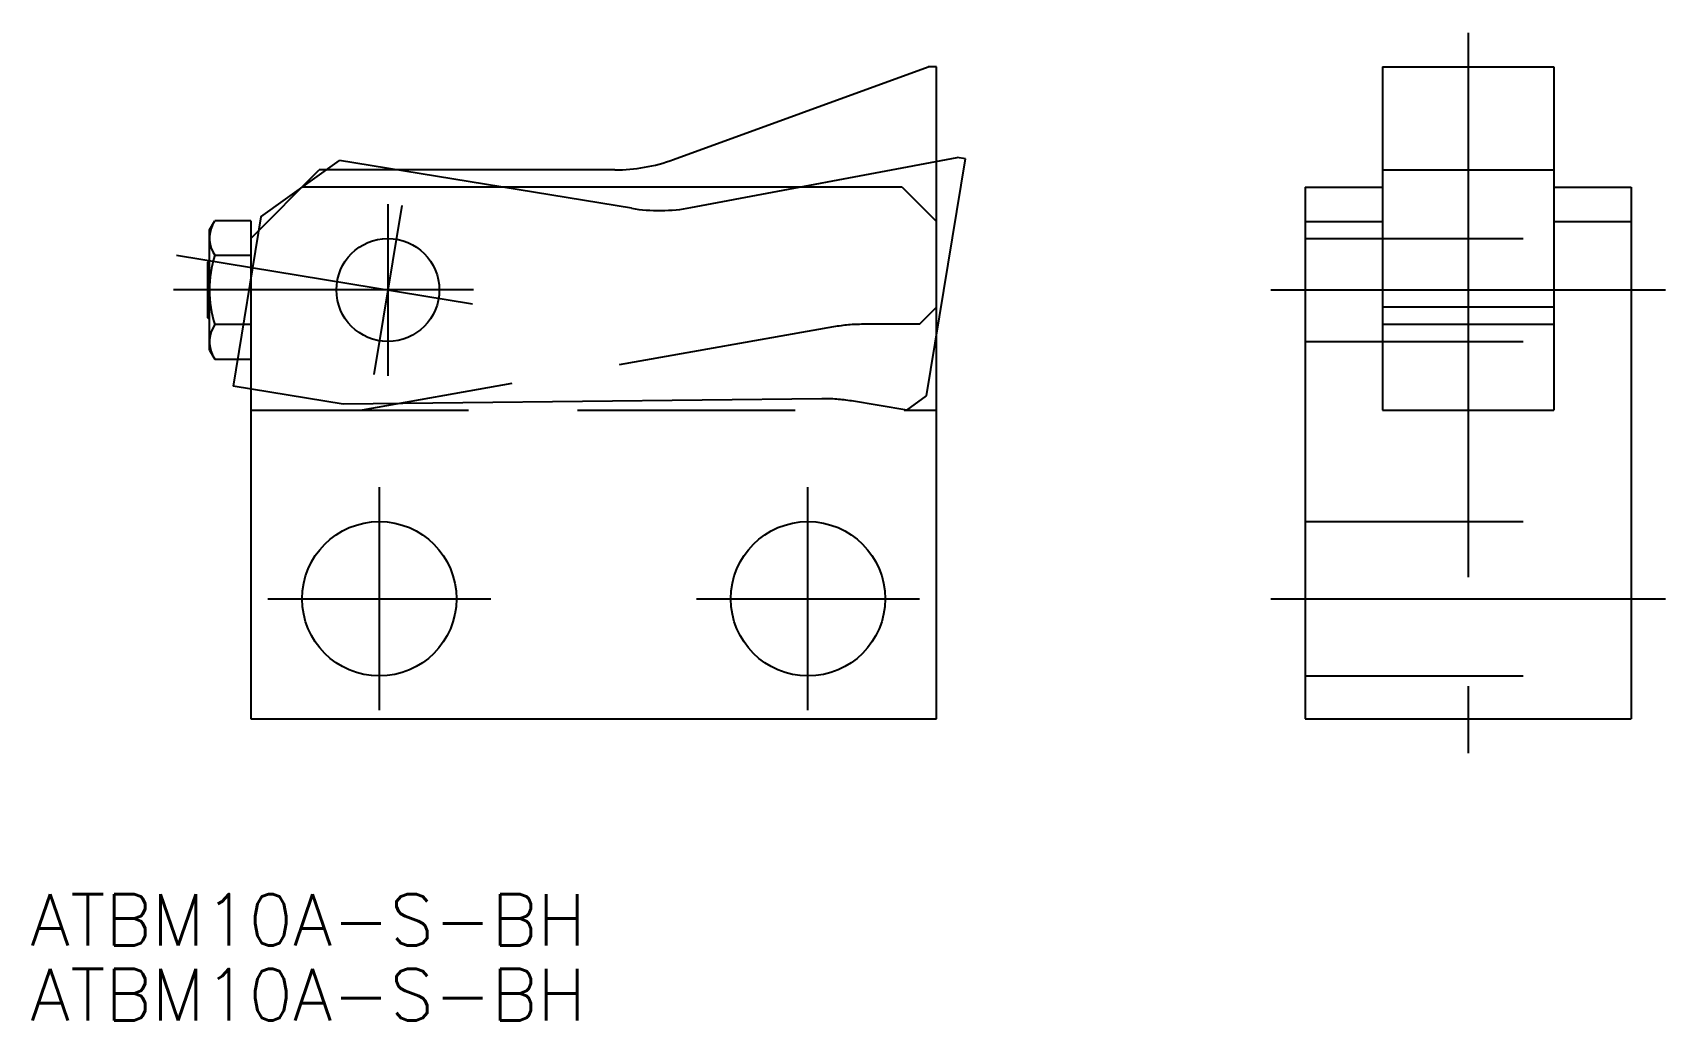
# Model space of a CAD drawing. Extents: x -20.7 to 74.5, y -42.6 to 15.
import ezdxf

# ---------------------------------------------------------------- set-up
doc = ezdxf.new("R2010")
doc.units = 0
for name, pattern in [('CENTER', [50.8, 31.75, -6.35, 6.35, -6.35]), ('DASHED', [19.05, 12.7, -6.35]), ('PHANTOM', [63.5, 31.75, -6.35, 6.35, -6.35, 6.35, -6.35])]:
    doc.linetypes.add(name, pattern=pattern)
doc.layers.get('0').update_dxf_attribs({"linetype": 'CONTINUOUS'})
doc.layers.add('CENTER', color=1, linetype='CENTER')
doc.styles.get("Standard").update_dxf_attribs({"font": 'txt.shx', "height": 3, "bigfont": 'bigfont.shx'})

# ---------------------------------------------------------------- blocks, each defined once
blk = doc.blocks.new('*U4')
at = {"color": 7, "linetype": 'CONTINUOUS'}
blk.add_text('ATBM10A-S-BH', height=3, dxfattribs=at).set_placement((-20.845, -38.215))
blk = doc.blocks.new('*U5')
at = {"color": 7, "linetype": 'CONTINUOUS'}
blk.add_text('ATBM10A-S-BH', height=3, dxfattribs=at).set_placement((-20.845, -42.574))

msp = doc.modelspace()

# ---------------------------------------------------------------- linework, layer by layer
at = {"color": 7, "linetype": 'CONTINUOUS'}
for p, q in [((16.656, 7.602), (31.5, 13)), ((32, 13), (31.5, 13)), ((32, -25), (32, 13)), ((58, 13), (58, -7)), ((58, 13), (68, 13)), ((68, 13), (68, -7)), ((-8, 3), (-4, 7)), ((13.238, 7), (-4, 7)), ((30, 6), (-5, 6)), ((30, 6), (32, 4)), ((53.5, 6), (53.5, -25)), ((53.5, 6), (58, 6)), ((68, 6), (72.5, 6)), ((72.5, 6), (72.5, -25)), ((-10.4, 3.5), (-10.087, 4.041)), ((-8, 4.041), (-10.087, 4.041)), ((-8, 4.041), (-8, -25)), ((53.5, 4), (58, 4)), ((68, 4), (72.5, 4)), ((-10.4, -3.5), (-10.4, 3.5)), ((-10.087, 2.021), (-8, 2.021)), ((-10.5, 1.621), (-10.4, 1.721)), ((-10.5, -1.621), (-10.5, 1.621)), ((-10.4, -1.721), (-10.5, -1.621)), ((68, -1), (58, -1)), ((-8, -2.021), (-10.087, -2.021)), ((58, -2), (68, -2)), ((-10.4, -3.5), (-10.087, -4.041)), ((-10.087, -4.041), (-8, -4.041)), ((58, -7), (68, -7)), ((-8, -25), (32, -25)), ((53.5, -25), (72.5, -25))]:
    msp.add_line(p, q, dxfattribs=at)
at = {"color": 3, "linetype": 'PHANTOM'}
for p, q in [((17.668, 4.801), (33.191, 7.72)), ((31.414, -6.175), (33.684, 7.639)), ((33.684, 7.639), (33.191, 7.72)), ((-7.408, 4.257), (-2.812, 7.556)), ((14.198, 4.761), (-2.812, 7.556)), ((0.811, 4.934), (-0.811, -4.934)), ((-7.408, 4.257), (-9.029, -5.61)), ((-12.335, 2.027), (4.934, -0.811)), ((-2.615, -6.664), (-9.029, -5.61)), ((25.302, -6.338), (-2.615, -6.664)), ((30.265, -7), (27.04, -6.47)), ((30.265, -7), (31.414, -6.175))]:
    msp.add_line(p, q, dxfattribs=at)
at = {"color": 3, "linetype": 'DASHED'}
for p, q in [((58, 7), (68, 7)), ((53.5, 3), (72.5, 3)), ((31, -2), (32, -1)), ((25.995, -2.152), (-1.5, -7)), ((31, -2), (27.731, -2)), ((53.5, -3), (72.5, -3)), ((-8, -7), (32, -7)), ((53.5, -13.5), (72.5, -13.5)), ((53.5, -22.5), (72.5, -22.5))]:
    msp.add_line(p, q, dxfattribs=at)
at = {"color": 3, "linetype": 'CONTINUOUS'}
for p, q in [((-10.5, 1.621), (-10.4, 1.621)), ((-10.5, -1.621), (-10.4, -1.621))]:
    msp.add_line(p, q, dxfattribs=at)
at = {"color": 7, "linetype": 'CONTINUOUS'}
for centre, radius in [((0, 0), 3), ((-0.5, -18), 4.5), ((24.5, -18), 4.5)]:
    msp.add_circle(centre, radius, dxfattribs=at)
for centre, radius, start, end in [((13.238, 17), 10, 270, 289.98311), ((-8.611, 3.031), 1.789, 154.38425, 214.38425), ((-3.713, 0), 6.687, 162.41205, 197.58795), ((-8.611, -3.031), 1.789, 145.61575, 205.61575)]:
    msp.add_arc(centre, radius, start, end, dxfattribs=at)
at = {"color": 3, "linetype": 'PHANTOM'}
for centre, start, end in [((15.82, 14.629), 260.66863, 280.65174), ((25.419, -16.338), 80.66863, 90.66863)]:
    msp.add_arc(centre, 10, start, end, dxfattribs=at)
at = {"color": 3, "linetype": 'DASHED'}
msp.add_arc((27.731, -12), 10, 90, 100, dxfattribs=at)
at = {"layer": 'CENTER', "color": 1, "linetype": 'CENTER'}
for p, q in [((63, 15), (63, -27)), ((0, 5), (0, -5)), ((5, 0), (-12.5, 0)), ((51.5, 0), (74.5, 0)), ((-0.5, -11.5), (-0.5, -24.5)), ((24.5, -24.5), (24.5, -11.5)), ((-7, -18), (6, -18)), ((18, -18), (31, -18)), ((51.5, -18), (74.5, -18))]:
    msp.add_line(p, q, dxfattribs=at)

# ---------------------------------------------------------------- block references
at = {"color": 7, "linetype": 'CONTINUOUS'}
for name in ['*U4', '*U5']:
    msp.add_blockref(name, (0, 0), dxfattribs=at)

doc.saveas('drawing.dxf')
